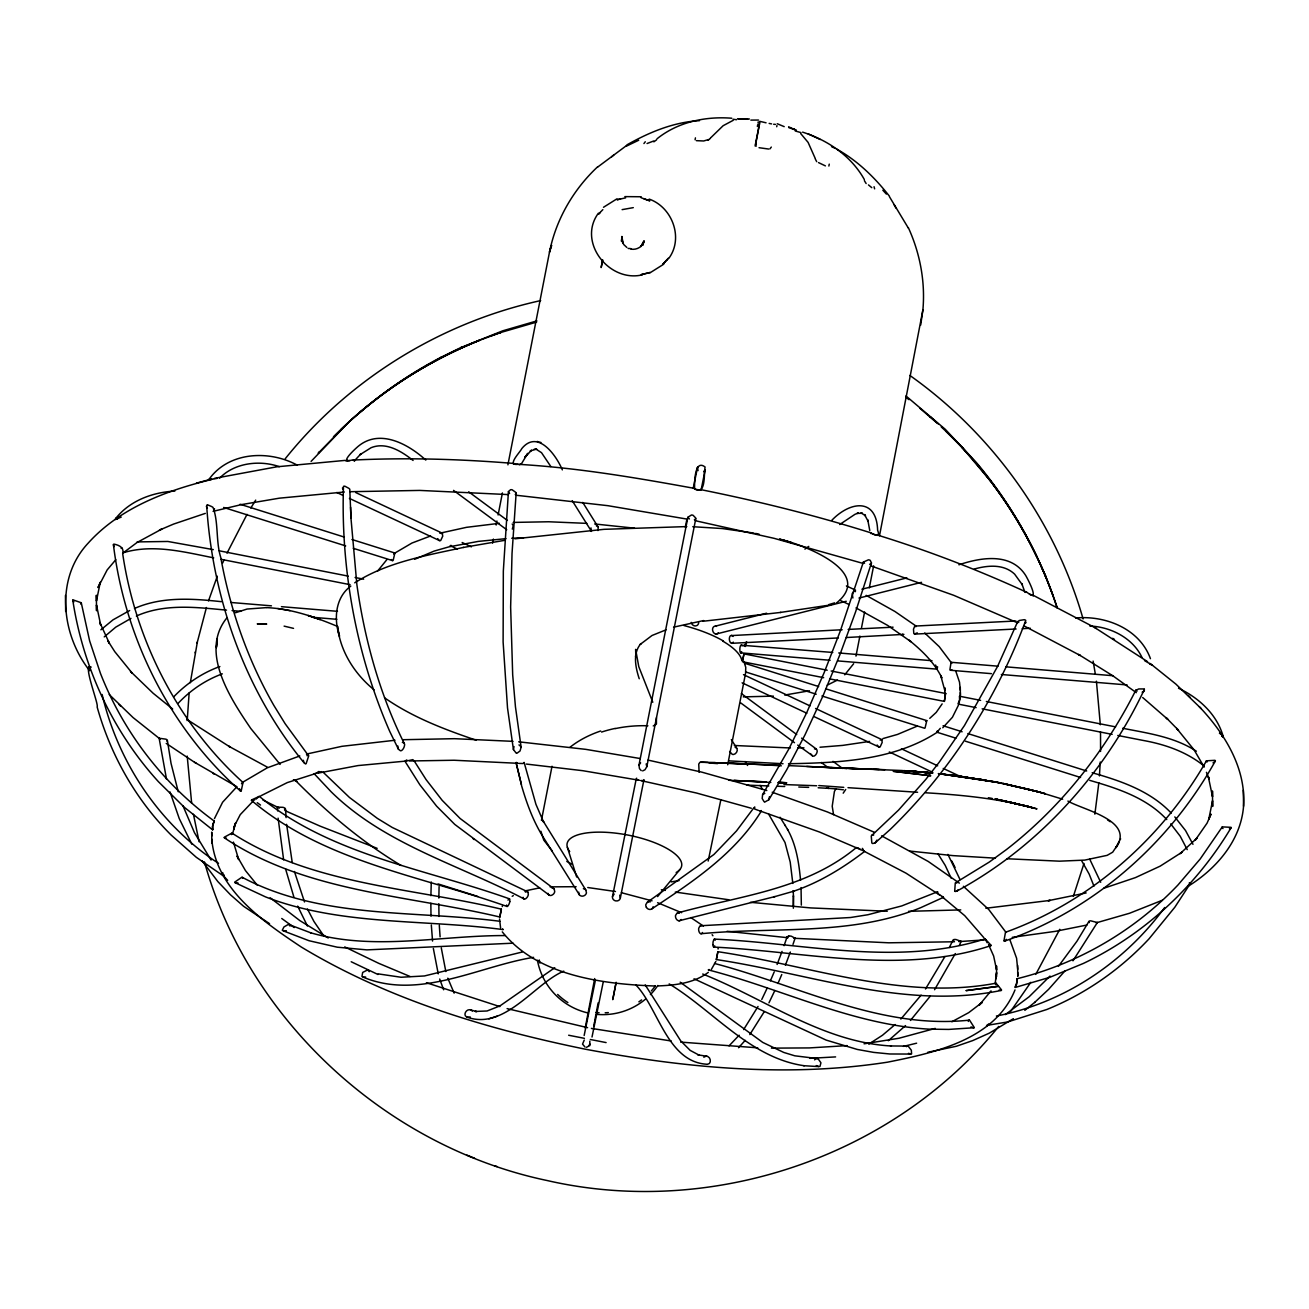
<?xml version="1.0" encoding="UTF-8"?>
<svg xmlns="http://www.w3.org/2000/svg" width="1309" height="1309" viewBox="0 0 1309 1309"><rect width="100%" height="100%" fill="white"/><g stroke="black" fill="none" stroke-linecap="round" stroke-linejoin="round"><path stroke-width="1.5" d="M801.043 887.567L801.337 905.108M793.418 905.861L793.434 895.798L793.336 908.233M400.505 750.826L398.427 749.239L389.755 731.453C356.244 654.975 340.7 569.071 343.482 486.375A2.896 1.849 30.6 0 1 344.905 486.228L348.75 488.273A5.138 1.309 31.4 0 1 349.781 489.206L350.943 518.02L350.599 507.238M499.531 918.983L500.594 928.016M937.408 891.904L938.389 894.014L942.856 896.878M955.865 738.178L937.031 732.255L937.26 730.978M1100.574 751.448L1100.525 731.895M224.232 875.083L223.921 876.294L196.35 857.33L171.086 834.995C135.727 799.75 110.545 754.917 97.128 706.925C99.124 704.651 81.763 661.847 91.205 667.132M1072.987 960.806L1097.367 922.518L1090.822 920.849A3.927 1.604 17.4 0 0 1088.957 921.323L1089.301 922.583M430.89 895.7L431.283 882.004M438.842 898.072L439.088 886.537M764.849 802.024L768.841 799.734L786.725 769.774L805.019 734.791L823.001 695.864L840.051 654.32L855.562 611.957L871.45 562.903L870.24 560.383A2.913 2.013 0.7 0 0 868.407 559.827L863.367 562.068L840.493 630.496L824.294 672.319L806.868 712.309L788.869 748.944L762.607 794.596L762.182 798.539L764.178 801.812M845.712 789.474L843.192 793.189M516.139 493.149L512.032 553.429L510.641 607.016L512.686 674.871L515.451 706.844L521.129 747.161L520.049 750.973L516.957 753.248M879.501 535.741L922.894 309.938C925.398 281.86 920.08 253.39 908.397 227.782M187.203 720.604L189.15 692.903M280.142 764.407L250.755 728.458C230.94 699.251 199.344 652.193 226.67 618.143M1100.247 762.002L1099.429 775.91M240.938 791.111L240.447 791.012C169.646 728.131 124.928 638.268 113.408 544.626A2.88 1.26 38.6 0 1 113.981 544.119C118.612 545.051 124.568 547.309 122.686 553.707C135.547 640.576 177.697 723.386 243.016 782.487L241.216 790.914M214.316 821.365L214.267 821.087C163.249 783.96 123.341 732.009 100.4 673.251L89.634 640.87L81.338 603.105A3.911 1.325 3.7 0 0 81.174 602.713L73.009 599.866A2.847 0.884 38.5 0 0 72.797 600.095A2.913 0.9 38.5 0 0 72.879 600.553L73.909 601.911M501.363 909.166L499.825 916.954L501.363 909.166C411.157 887.502 312.115 884.982 231.922 833.08L224.297 837.204M516.139 493.149A5.138 1.833 32.5 0 0 515.517 492.184L512.163 489.795A2.88 2.013 21.8 0 0 510.526 489.746L508.432 491.595L509.577 493.591M636.649 778.184L636.419 779.428L639.299 780.279M1001.45 990.373L1001.09 990.471C905.075 1010.106 810.255 973.651 716.334 959.562L717.888 951.708C809.698 965.289 902.146 1000.976 996.051 983.19L1001.549 989.882M508.432 491.595L503.327 571.1L503.114 641.934L507.516 707.94L513.423 749.55L516.253 753.199M1098.84 782.798L1094.864 814.182M216.574 646.564L217.31 638.645L216.443 647.595M920.685 325.09L922.894 309.938M754.753 806.933L754.524 808.962L758.467 810.435M305.39 763.867L303.917 762.623C244.783 690.383 212.418 597.82 206.658 505.29A2.896 1.604 36.6 0 1 207.411 504.947M117.417 519.198L115.454 518.822C129.444 500.758 152.564 492.2 174.866 491.088M646.417 907.399A4.009 3.534 52.9 0 0 651.571 909.035C692.576 881.922 735.053 853.877 761.314 811.105L761.265 810.549M509.774 901.623L509.806 899.316A4.009 1.227 -74.1 0 0 508.007 900.167M351.908 539.488L394.876 553.02L393.191 560.268A3.518 1.489 78.6 0 1 392.651 560.645L353.266 548.307M89.65 670.699C61.163 634.456 54.945 578.414 88.276 543.022C119.937 507.876 166.587 490.45 211.387 479.569M995.724 979.067L996.558 972.571L995.135 983.861M1199.289 706.68C1224.57 733.335 1246.233 768.105 1243.55 806.262C1240.834 840.673 1216.29 868.914 1187.901 886.406M513.668 463.435C459.803 459.017 405.561 457.446 351.548 460.146C339.456 463.91 352.988 450.934 356.572 447.76C378.252 427.618 407.688 443.538 425.801 460.081M190.312 682.709L197.364 641.999L206.429 607.507M694.621 488.911C694.441 484.297 694.212 458.461 705.076 467.002C703.686 474.365 706.222 497.044 693.639 488.241C635.601 477.638 576.925 467.689 518.053 464.302C506.174 465.988 520.197 452.21 521.767 448.627C537.803 428.828 556.423 455.712 562.346 469.882M872.628 843.569L875.148 842.881L889.94 829.71C950.056 771.705 997.016 698.041 1025.749 620.384A2.913 1.849 -7.7 0 0 1024.211 619.697L1019.106 620.515L1018.206 622.233M277.672 810.942L277.475 807.146L282.924 807.326A3.927 1.702 6.4 0 1 285.166 808.357L284.56 809.813M827.206 670.224L743.97 653.878L742.612 660.407M642.654 770.903L645.026 769.725L646.826 766.681L695.75 518.822A5.138 2.323 31.7 0 0 695.635 517.906L693.099 515.304A2.913 2.111 11 0 0 691.381 515.026L687.88 517.284L638.972 765.143L639.479 768.628L641.23 770.625M1189.325 882.79L1190.454 883.297L1174.795 907.284L1149.089 938.766C1120.553 969.314 1085.586 993.809 1046.807 1009.501L1007.603 1021.969L986.528 1025.422M742.628 660.75L743.97 653.878M397.838 746.015L398.427 749.239M758.026 123.079L758.238 121.835M776.728 126.76L776.941 125.517M826.257 688.959L926.788 720.621L925.103 727.869A3.485 1.473 77 0 1 924.563 728.246L821.937 695.979M759.564 123.684L755.62 144.53M695.095 139.768L695.439 137.854M757.371 126.531L757.731 124.65M585.205 1028.023L594.679 978.559M593.762 1025.847L594.466 1022.133M594.81 1020.349L595.824 1014.999M596.168 1013.215L598.148 1002.858M937.571 666.756L937.179 669.161L838.087 660.93M492.609 543.088L493.395 539.079M496.144 525.04L496.929 521.015M498.107 514.993L502.411 492.937M507.908 464.842L549.485 252.179C555.981 219.487 573.407 189.461 597.689 166.75M541.435 820.399L552.022 766.272M745.426 646.482L746.605 641.655L744.216 646.368M720.866 799.652L708.169 861.06M727.689 764.783L745.59 673.153L745.754 667.345L743.872 661.438M855.971 656.12L859.898 636.059M861.469 628.042L864.594 611.99M869.307 587.905L873.627 565.848M755.097 146.003L759.825 121.95M612.743 999.651L616.146 982.29L612.874 999.012M602.647 260.033L601.158 267.576L602.631 260.082M828.875 166.047L829.251 164.132M636.239 778.855L612.497 896.469A4.009 3.763 8.2 0 0 613.152 899.283A4.009 3.714 11.5 0 0 615.688 900.887L617.21 900.919A4.009 3.763 17.5 0 0 620.351 898.007L643.963 779.624M232.495 834.062L235.522 823.083L233.771 829.415M621.3 241.036L622.086 237.109L622.773 243.016L621.873 236.454L621.955 240.627L623.706 244.505L626.88 247.483M642.948 245.29L643.75 241.363L640.903 246.583L644.208 240.84C642.866 246.697 636.747 250.166 630.987 249.135M685.278 527.265L686.718 520.197M693.214 488.273L697.452 467.689L698.073 470.618M595.366 980.441L584.158 1035.501M700.2 490.024L701.149 489.795L705.207 469.62M603.236 981.979L592.012 1037.039M197.135 643.079L197.364 641.999M195.106 652.864L195.336 651.784M876.899 840.116L875.148 842.881M876.719 534.825C928.097 550.647 978.494 570.069 1027.352 592.584C1040.36 603.253 1028.187 579.642 1025.585 575.306C1010.843 552.267 980.801 557.454 958.892 564.801M959.301 702.328L959.562 699.382M998.014 666.183L951.07 662.289L949.909 669.619A3.551 1.473 -56.5 0 0 950.579 670.273L991.437 673.66M959.448 945.114L961.133 941.367L956.077 939.551A3.927 1.702 15.7 0 0 953.59 939.666L953.59 941.236M697.664 467.002L697.353 468.082M1083.983 863.449L1073.347 896.42M1221.968 736.443L1223.162 736.411C1216.994 714.37 1198.766 697.713 1178.509 688.239M955.308 891.544L957.141 890.938C1039.084 846.481 1105.107 772.85 1144.459 689.221M717.888 951.708L716.334 959.562M1116.053 847.545L1119.31 841.36L1116.053 847.545C1135.116 820.448 1083.083 810.009 1067.899 801.075M1120.324 839.593L1120.586 838.709M644.044 780.54L640.739 780.557M968.284 1021.462L968.676 1020.513A3.943 1.604 82.6 0 1 969.544 1020.136L974.289 1027.549M590.997 527.903L591.079 530.734M208.491 600.913L217.31 576.189M788.705 936.066L787.102 936.851L784.075 945.687M792.992 944.411L795.07 938.226L791.52 936.295A3.927 1.784 13.6 0 0 788.673 936.033M1206.309 761.069C1161.607 838.856 1090.201 901.721 1005.476 932.27L1003.97 940.762M1004.15 941.04L1004.641 941.122C1093.98 909.771 1169.526 843.421 1215.357 760.954A2.88 1.26 -16.5 0 0 1214.867 760.316L1206.342 760.824A3.927 1.194 18.2 0 0 1207.094 761.953M782.062 951.381L777.104 964.471M790.341 952.036L785.4 965.208M715.859 961.477L711.376 969.413M166.538 779.297L159.125 738.227L165.834 739.16A3.927 1.604 4.7 0 1 167.388 740.289L166.963 741.189M1017.797 621.366L997.474 666.608L964.438 725.562L939.158 762.296L925.872 779.33L898.547 810.091L871.254 835.944L871.843 843.111M750.842 120.101L758.533 120.052M784.206 126.646L777.235 123.717M638.972 765.143L640.608 762.82M940.304 728.311L937.031 732.255M612.497 896.469L614.166 894.063M502.231 906.597L502.656 905.566M234.72 882.119L241.92 877.21A3.96 1.587 -60.6 0 1 242.574 878.372M214.463 818.583L222.595 802.253L235.8 787.903M958.368 705.338L952.428 717.267L942.775 727.755M1015.015 989.899C994.807 1039.722 934.888 1052.747 887.535 1062.172C787.167 1077.749 684.574 1067.882 585.336 1049.196C486.604 1028.989 388.053 999.421 301.283 947.029C262.814 921.421 216.034 889.384 211.78 839.167M777.939 983.484L781.768 974.534M770.412 980.768L774.224 971.883M514.028 746.572L513.423 749.55M233.984 826.715L240.251 814.64L253.357 800.846M222.645 563.034L224.084 559.761M597.918 530.57L598.278 527.249L582.734 502.411M509.446 898.841C425.049 868.718 330.522 855.055 259.313 796.347L251.721 799.881M214.071 822.068L212.336 826.634L212.713 829.873M1144.066 688.943L1138.715 688.943L1135.983 690.301A3.927 1.064 17.1 0 0 1137.03 691.152M853.664 663.712L844.73 674.806M980.605 700.364L959.53 696.224L959.481 698.564M1015.13 986.986L1017.126 981.93L1016.913 978.756L1016.586 984.581L1015.162 987.477L1049.769 977.332L1083.427 963.408C1144.753 934.201 1196.328 885.98 1231.065 827.763M226.981 553.2L247.025 514.372M1059.783 929.292L1035.746 974.42M761.773 999.454L767.336 987.771M774.83 990.553L768.956 1002.858M512.31 529.098L513.243 525.645L512.195 523.993M949.369 947.471L952.952 940.157M955.308 953.574L934.577 989.735M768.841 799.734L769.397 796.739M831.804 520.311C850.032 501.282 876.588 497.436 877.619 530.243C880.892 537.704 874.248 535.086 871.074 532.894C815.392 515.386 758.647 501.282 701.428 489.762L701.149 489.795M1116.904 845.892L1112.683 852.192L1107.152 855.35L1084.752 860.111L1059.456 861.175L1006.719 858.737M521.358 463.926L527.822 453.307L524.68 457.545L531.585 450.198L530.21 450.951L536.674 449.134L534.268 449.167M1136.016 689.81C1104.943 751.448 1061.206 807.08 1006.539 849.492L989.342 862.026L955.275 882.921L954.703 891.184M705.109 469.915L703.637 471.715M945.163 695.75L944.362 701.395L945.556 693.852M231.448 834.602L231.922 833.08M758.026 1006.457L743.643 1029.578M764.227 1011.726L749.812 1034.585M944.885 956.634L925.496 988.999M843.356 789.802L835.878 788.885L834.406 791.487L832.213 806.262L833.571 814.656M598.36 213.236C577.089 242.116 609.225 282.908 642.441 274.825M668.932 258.2C683.74 237.96 672.27 207.215 649.182 199.099M1088.793 921.601L1076.963 941.22L1058.441 966.32M1006.425 939.355L1004.641 941.122M250.821 508.023L255.697 500.12M516.27 762.427L518.233 763.327M377.45 571.248L386.875 559.63M516.221 493.886L515.239 494.475M942.153 703.882L936.23 712.391L929.766 718.33M1026.06 622.299L1025.765 622.789A5.138 3.093 23.7 0 1 1024.865 623.477M991.028 990.864L979.345 1005.017L982.159 1002.416L968.709 1012.642L951.856 1021.756M1030.821 982.306L1010.483 1011.579M217.147 478.374L208.638 479.879C228.208 451.589 269.065 449.723 297.323 465.186M1222.082 827.173L1200.173 859.015L1178.018 884.933C1134.641 930.666 1078.125 963.686 1016.913 978.756M695.75 518.822L694.359 519.771M712.93 944.656A4.009 1.113 -86.7 0 0 713.83 947.094C805.428 951.414 900.968 975.467 990.929 945.622L991.028 945.343M958.204 889.711L957.141 890.938M754.033 807.538L736.476 830.97L713.863 854.532L647.431 902.179L645.844 904.47A4.009 3.6 52.2 0 0 646.433 907.399M958.842 703.44C956.372 704.913 962.23 697.893 959.53 696.224M643.93 143.548L645.272 141.748M590.064 1044.173L588.919 1045.433M930.224 996.198L910.426 1020.464M921.111 995.151L900.854 1019.073M769.954 148.882L771.312 147.083M277.475 807.146L279.406 808.078M1164.699 907.497C1124.398 962.573 1063.726 1003.152 996.411 1016.013M1064.806 971.082L1048.574 989.375L1034.585 1002.498M354.183 461.063L360.957 453.798L359.926 454.714L371.069 447.727C385.075 441.984 399.818 449.887 413.071 460.457M657.593 896.583L679.976 869.438M988.606 1023.949L986.871 1025.88M285.198 458.788C349.061 379.005 440.904 322.472 540.666 300.595M998.685 1026.469C892.803 1157.369 710.82 1218.074 547.178 1180.538C386.384 1146.831 248.726 1020.545 204.433 861.895M413.022 759.613L406.674 761.004M745.23 1040.344L738.538 1047.756M739.143 1035.223L729.048 1045.858M710.492 138.001L723.157 125.697L733.204 120.33M319.412 451.801L318.234 453.159L350.223 420.647L311.084 461.39M917.265 632.836L914.566 633.981A3.518 2.274 -58.3 0 1 913.797 633.425L913.486 629.187L914.762 626.078L1015.899 620.99M814.574 1059.848L816.227 1058.637A3.943 3.289 87 0 1 818.092 1058.752M1144.426 690.808L1143.461 691.692A5.138 3.272 16.5 0 1 1142.152 692.183M1049.998 976.072L1029.185 996.722L1005.263 1014.622M1215.259 761.331L1213.034 762.869M602.844 209.636L598.655 214.005L600.242 212.516M241.478 783.731L243.016 782.487M584.239 1040.082L582.538 1044.107L585.008 1047.02M115.814 559.696L107.174 569.906L98.011 587.545L100.269 582.243L96.457 600.995L96.359 595.219L96.555 610.747L96.473 604.987L100.728 625.162L99.795 622.462L109.416 643.373L107.96 641.001L114.783 651.669L132.307 673.284L130.475 671.402L153.153 693.263L172.69 709.036M345.789 460.588L347.769 460.441M178.368 703.08C190.541 690.17 205.644 679.944 222.334 673.857M104.229 636.894L115.765 627.142L130.965 618.404M762.607 794.596L764.816 793.369M173.737 696.83C186.565 683.429 202.404 672.826 219.879 666.526M333.484 436.731C365.047 405.037 401.274 378.023 440.937 357.308L442.082 356.735M905.55 1025.601L888.271 1040.737M100.875 629.809L113.016 619.844L129.656 610.534M341.06 429.467C381.083 390.916 428.763 360.466 480.387 339.964C435.619 357.766 393.845 383.062 357.39 414.577M895.127 1024.538L882.479 1035.255L868.767 1044.124M219.634 478.145C234.327 462.928 259.215 459.737 279.341 466.659M951.839 669.619L950.579 670.273M761.167 811.22L759.138 810.647M1190.339 883.428L1189.374 883.919M349.339 421.563C387.415 387.104 431.626 359.566 479.274 340.405M611.581 156.851L613.757 155.018M255.926 799.161L259.313 796.347M350.812 586.105C335.219 597.493 333.648 619.206 339.522 636.272L337.624 627.387C340.635 652.127 355.001 674.299 374.079 689.827M708.038 140.325L710.231 138.476M393.796 553.789L394.876 553.02M122.817 553.134L137.167 542.417L161.792 529.081L159.387 530.129L173.557 524.091L205.317 513.39M925.692 721.39L926.788 720.621M1024.832 1010.335L1034.944 1002.203M603.498 207.28L616.997 198.804M663.794 264.156L650.295 272.648M321.556 771.623L314.896 773.521M345.772 460.719L349.879 460.506M906.352 1046.66L906.777 1046.333A3.943 2.553 85.8 0 1 908.217 1046.169L911.326 1050.211L911.604 1053.925M703.817 1057.197L705.862 1056.248A3.943 3.78 84 0 1 707.973 1056.641C711 1058.016 711.458 1063.955 707.514 1064.299M597.657 167.077L626.995 145.217M653.846 141.847L656.594 139.818M987.199 942.807L985.137 938.929L990.848 945.065M856.43 847.496C805.575 889.809 740.419 895.651 677.555 912.946M115.372 519.542L121.23 517.071M657.003 138.819C677.833 121.999 705.518 116.125 731.78 118.235M804.904 549.125L808.766 546.393M839.658 524.533L854.99 514.306L858.409 512.981L857.002 513.423L862.369 513.275L861.044 512.85L865.511 515.779L864.513 514.552L868.162 521.375L867.769 519.886L869.781 530.57M554.754 967.744L499.973 1005.885L487.063 1010.99L475.249 1011.448L476.672 1011.595L470.52 1009.877M563.77 971.131C534.334 983.566 504.603 1030.723 466.92 1017.093M393.714 553.74L411.959 543.039L430.612 535.97M242.345 782.455L267.298 767.81L299.794 755.964M937.997 731.747C894.325 760.578 839.265 762.803 788.525 763.736M832.769 652.455L740.894 645.173A4.009 1.325 -86.3 0 0 739.847 648.806L739.88 650.393A4.009 1.08 -87.9 0 0 740.779 652.847L741.221 652.553M701.182 925.807A4.009 2.242 88.3 0 0 699.906 926.019L698.744 928.196A4.009 2.258 86.2 0 0 698.908 931.239A4.009 2.16 85 0 0 700.986 933.726C774.077 926.657 851.341 936.131 920.931 907.579L943.478 897.319M1013.395 1018.68L989.277 1033.161L972.718 1040.59L956.323 1046.267L927.803 1052.272M316.843 772.801L318.905 771.443M708.333 972.325C693.999 983.206 675.362 985.252 657.936 985.922M406.804 759.924L404.972 761.167L358.061 765.569L318.447 773.046M354.723 582.832C387.3 562.036 426.341 555.523 463.517 547.407M306.093 763.769L308.695 755.915L285.117 723.681L273.957 705.584C247.646 659.851 230.106 609.339 220.763 557.454C215.723 541.779 218.685 522.144 213.007 507.401A5.138 0.818 28.6 0 0 211.616 506.534L207.918 504.963M401.405 750.695C403.467 749.337 404.546 746.735 404.645 744.297C379.692 694.294 364.655 639.774 356.866 584.55L350.943 517.922M512.179 896.305L513.308 895.634M795.07 938.226L793.745 938.193M260.769 795.839L287.276 782.602L315.649 773.554M837.449 680.075L827.239 685.147M209.047 479.241L211.747 479.094M836.615 602.893C874.592 572 804.822 545.411 781.882 539.717M627.24 144.694C649.362 132.209 673.857 122.048 699.497 120.673M1229.38 828.875L1230.869 828.008A2.913 0.9 -15.7 0 0 1231.131 827.632A2.913 0.9 -16.7 0 0 1231.016 827.321L1222.41 826.895A3.927 1.325 17.5 0 0 1222.033 827.288A3.911 1.342 18.5 0 0 1222.23 827.893L1222.999 828.581M846.301 637.532L903.897 634.374M819.941 1066.524L820.939 1062.793L818.092 1058.752M626.046 146.313L638.71 140.243M414.658 559.287L434.195 551.073L448.872 546.884L478.292 541.402L505.961 538.654M917.053 726.2L897.532 734.414L882.855 738.603M254.633 799.995L251.393 800.159M460.85 347.556L502.771 330.801L536.919 320.885M653.731 140.979L647.055 143.532M440.937 357.308L461.946 347.032M80.52 603.907L80.945 603.711A3.911 1.342 4.6 0 0 81.338 603.236M996.051 983.19L995.904 984.761M235.358 612.776L247.074 609.045L266.234 607.638M880.188 740.174L880.761 739.912A3.387 0.965 -34.3 0 1 881.693 739.7M871.974 835.06L872.956 834.815M513.357 463.91L518.053 464.302M1097.367 922.518L1096.206 922.845L1129.52 913.273L1162.31 900.265M937.604 891.74L901.705 905.943L867.883 914.746L850.572 917.511L700.79 925.741M136.365 616.048C164.77 603.318 196.579 607.311 226.522 610.141M134.451 608.489C161.841 596.38 192.423 598.557 221.401 601.682M314.144 773.684L331.079 791.716C384.47 844.387 459.361 864.824 524.124 898.972M792.992 891.429C819.058 882.659 842.783 868.145 864.529 851.488L906.073 873.201L939.747 895.094M708.496 139.556L703.686 140.979L696.372 140.668M214.267 821.087L212.892 823.901L212.811 829.382M481.156 339.702L501.085 332.339L490.711 336.02M935.248 1028.416L898.923 1038.266L864.071 1043.813M666.052 629.825L652.029 635.487L640.281 644.355L640.952 643.586C632.722 652.88 635.241 666.69 639.234 678.749M842.162 629.744L730.635 635.618A4.009 2.356 85.7 0 0 729.342 639.234L729.604 640.837A4.009 2.127 84.1 0 0 731.715 643.308L732.565 643.014A4.009 2.111 88.4 0 0 733.253 642.13M700.986 933.726L701.837 933.432A4.009 2.094 88.1 0 0 702.508 932.499M488.879 1018.844L497.076 1016.177M499.956 332.731L536.592 322.096M1103.683 888.304L1135.443 877.603L1160.134 866.165L1182.305 852.012L1180.08 853.664L1197.13 838.005L1195.248 840.149L1207.078 823.132L1210.989 814.149L1208.731 819.467L1212.543 800.715L1212.641 806.475L1212.445 790.963L1212.527 796.706L1208.272 776.548L1209.205 779.231L1206.44 772.326M834.7 602.844L828.761 604.611M766.567 613.217L714.076 626.471A4.009 3.142 73.6 0 0 712.587 630.136L713.045 631.691A4.009 2.962 72.5 0 0 716.154 634.031L717.316 633.703A4.009 2.978 77.8 0 0 718.216 632.771M679.338 913.126L678.733 912.913A4.009 3.076 77.2 0 0 676.982 913.191L675.559 915.4A4.009 3.076 74.5 0 0 675.984 918.411A4.009 2.994 73.4 0 0 679.06 920.767L775.043 896.55M122.981 552.823C152.875 543.693 184.111 551.989 213.711 557.863M773.864 896.894L794.17 891.085M673.546 627.175L703.669 620.548M196.415 483.152L208.851 479.781M213.089 511.344L241.363 504.619L279.357 498.173L344.316 492.02M439.808 533.221L466.511 527.331L499.367 523.305M306.453 754.082L341.96 746.31L394.974 740.256M694.981 489.157L699.808 490.106M985.137 938.929C897.041 966.827 803.955 943.053 714.469 939.126M708.251 969.887C781.849 988.77 852.306 1024.8 929.145 1029.152L948.747 1029.414L974.011 1027.745M861.911 589.214L906.892 577.891M716.154 634.031L846.252 601.273M858.982 598.066L921.552 582.325M522.242 952.019L424.443 975.958L401.045 977.25L378.17 973.88M533.597 957.354C478.587 966.189 418.864 1000.78 362.708 976.972L365.686 977.054M974.207 569.055C989.604 564.752 1004.396 564.506 1014.622 574.127L1022.394 584.845L1021.789 583.618L1024.947 592.322L1026.632 592.257M524.713 890.971L539.635 887.878M903.488 1046.382L916.627 1043.191M715.27 762.509L699.939 762.28L698.744 764.08L699.104 772.277M625.653 197.855L617.079 199.737L620.515 198.984M115.863 518.217L117.188 518.249M809.453 690.776L784.713 695.063M214.447 478.374L276.821 466.806L345.101 460.392M1086.175 892.934L1048.1 900.723L1050.227 900.396L985.857 908.25M1086.895 925.038L1055.316 931.354L1012.266 937.326M830.773 604.905L780.262 612.465M470.209 1016.929L467.264 1017.191M463.124 547.489L504.947 540.29M286.344 930.748L282.891 930.699L309.006 940.713L337.264 947.192L366.896 949.876L513.03 943.184M869.601 741.418L842.701 745.394L819.99 747.226M622.119 209.636L633.294 207.64M869.618 564.31L871.041 563.737A5.138 2.765 28.6 0 0 871.45 562.903M679.06 880.613L671.141 881.89M405.806 761.053L404.956 761.216L419.829 784.745L436.584 806.131L454.763 824.408L549.453 895.291M702.982 621.268L780.917 612.399M872.858 533.99L877.341 535.414M514.879 538.817L604.022 529.327L686.8 526.578M738.44 118.955L749.386 118.972M958.728 941.58L961.15 941.433M653.256 725.939L656.431 724.139L656.431 717.741M238.025 882.986L234.9 882.561M137.183 541.91L167.847 541.468L213.285 549.633M960.675 941.482L985.497 939.829M768.694 149.046L759.024 147.704M847.185 1045.613L809.338 1047.92L771.443 1048.133M624.851 196.612L641.246 196.759M586.448 1047.298L589.835 1045.547L589.803 1041.179M773.39 696.126L743.299 696.879M969.216 1020.136C880.433 1029.774 797.901 985.268 714.534 963.473M809.878 1058.326L835.6 1056.903M550.107 886.864L576.14 886.7M1029.578 594.024L1033.292 595.759M848.15 629.433L893.082 627.175M731.715 643.308L838.398 637.941M915.073 634.08L1016.095 628.991M1022.214 628.68L1030.379 628.271M505.061 935.575C440.446 935.362 373.818 951.234 310.397 932.712L311.247 933.006L288.814 924.514M350.223 491.709L419.764 490.417L507.941 494.573M513.193 522.422L548.684 521.767L586.841 523.371M511.737 538.261L523.649 537.737M403.057 739.716L454.403 738.685L513.03 741.352M960.773 909.902L908.577 911.326M226.441 838.153L224.199 837.695M954.474 941.76L888.844 942.807L794.71 938.308M409.668 760.971L454.125 760.251L517.284 763.278M1075.589 617.995C1105.532 615.214 1139.583 628.729 1150.447 658.672M973.814 1027.794L970.934 1026.943M797.852 747.946L803.971 747.815M775.517 124.42L773.652 124.257M655.236 986.021C602.402 984.106 537.361 975.778 502.28 931.861M790.407 747.979L734.316 745.492M907.726 1046.087L890.48 1045.956L891.413 1046.006C822.625 1042.259 764.783 998.587 702.704 974.027M990.929 945.622L988.557 944.591M783.027 763.72L729.162 760.889M887.257 911.244L810.713 907.922L750.482 902.31M692.788 526.709L722.257 528.541L753.919 533.09M1149.809 663.368L1152.378 665.267L1144.491 660.57M747.652 119.266L737.474 118.808M780.311 765.258L713.912 762.771L753.869 764.243L724.711 762.869M879.157 769.496L873.479 769.299M783.944 784.549L816.652 785.76M845.483 768.268L901.492 770.494L930.846 772.932M747.063 785.122L768.776 785.94M777.366 786.251L784.729 786.513M798.768 787.02L808.651 787.38M836.795 767.876L884.802 769.708M870.616 769.201L830.888 767.598M778.659 782.438L786.447 782.749L778.479 782.422M864.856 769.021L788.427 765.618M734.365 780.524L764.521 781.817M778.315 782.422L786.693 782.782M728.933 780.279L770.821 782.438M733.907 780.491L766.256 781.898M757.764 1047.822L680.68 1042.111M818.158 787.773L828.973 788.362L826.404 788.198M812.758 766.73L847.07 768.448L806.688 766.452M995.429 858.164L952.919 855.611L909.804 851.079M700.839 762.051L708.054 762.476M751.824 764.063L781.326 765.83M669.177 983.91C713.421 1010.679 750.253 1058.065 804.25 1065.739M803.644 1065.706L819.058 1066.622L816.276 1065.575M353.266 459.983L354.788 460.686M777.988 782.864L781.588 783.077M552.071 888.107L552.725 888.156A4.009 3.093 -55.6 0 1 554.231 889.089L554.721 891.658A4.009 3.125 -51.9 0 1 553.216 894.309L551.907 895.176A4.009 2.994 -51 0 1 548.487 894.538A4.009 2.994 -54.1 0 1 547.996 893.343M917.593 792.272L848.003 787.674M925.578 792.779C963.064 795.005 1000.714 798.752 1036.99 808.88L1002.923 800.633M817.16 1058.539L794.792 1055.807L783.747 1052.436L762.738 1042.406L680.173 982.175M266.66 607.638C291.465 608.669 315.24 617.095 337.935 626.602M818.796 785.564L843.765 787.363M828.646 788.345L835.878 788.885M1089.857 626.029C1111.325 626.847 1133.119 638.579 1141.906 657.347M515.648 495.195L607.883 505.683L687.438 519.166M594.679 523.96L634.603 528.198M932.532 772.997L904.257 770.657L932.106 772.981L912.52 771.279M518.691 741.81L585.794 749.353L640.265 758.549M230.989 602.484L271.438 605.838M281.435 606.672L337.477 611.319M838.725 652.962L932.008 660.701M1005.934 666.837L1113.026 675.722M232.086 610.599L240.774 611.319M312.818 617.308L336.838 619.304M740.779 652.864L830.135 660.276M1001.336 674.495L1127.098 684.934M499.923 921.291C414.102 910.131 321.212 919.311 242.214 877.308M932.008 772.948L909.771 771.05L932.761 773.03M939.584 773.684L1000.387 782.88L1039.182 792.01L1062.663 799.21M787.658 937.702L727.1 931.288M932.221 773.063L915.286 771.508M938.308 773.619L983.419 779.902L980.605 779.493M938.635 773.652L994.709 781.784L1039.182 792.01L1003.234 783.486L1027.418 789.065L1021.576 787.74M1219.415 733.187L1223.015 735.707M526.333 764.063L582.832 770.706L638.579 780.164M881.726 739.667L882.201 742.367L880.172 746.866A3.485 2.274 79 0 1 879.239 747.112L814.231 716.694M940.86 773.75L983.419 779.902M349.421 498.418L439.775 540.715A3.518 2.291 80.6 0 0 440.724 540.47L442.737 536.134L442.246 533.287A3.485 1.047 -35.7 0 0 441.264 533.565M587.774 887.518L615.459 891.511M736.525 119.724L733.122 119.266M520.638 463.942L519.755 464.679A3.747 1.145 10.1 0 1 519.051 464.662M519.297 763.409L523.142 763.507L524.107 762.378L535.937 804.331L543.726 822.33L543.12 820.988L585.827 890.087L586.448 892.803A4.009 3.616 -28.7 0 1 584.812 895.307A4.009 3.551 -29.8 0 1 579.396 894.849L544.986 839.953C534.105 823.459 527.134 804.839 521.653 785.94L521.457 785.302M671.255 1040.999L591.39 1028.399M728.851 899.774L675.28 892.067M706.811 1064.233C667.246 1061.959 658.182 1007.783 635.83 984.941M986.233 780.328L949.189 774.699L997.54 782.324M706.942 1056.281L697.91 1054.841L699.284 1055.25L690.187 1050.391L680.778 1040.966L645.206 984.892M1000.387 782.88L960.348 776.286L963.146 776.761M661.356 889.744L665.332 890.415M277.835 608.521L290.058 610.632M1001.09 990.471L999.192 989.948M535.97 449.134L541.517 452.669L550.827 466.528M988.36 797.721L992.304 798.474M995.069 799.03L1028.498 806.622L996.231 799.226M995.38 799.095L998.996 799.799M769.152 123.422L771.574 123.897M766.06 122.801L759.825 121.344M219.208 550.794L348.227 576.124M355.083 577.482L363.657 579.167M831.166 671.01L946.047 693.574M986.364 701.493L1115.579 726.871M1122.68 728.262C1147.878 733.253 1174.369 736.836 1196.361 751.219M221.237 559.352L350.108 584.665M742.432 661.732L823.672 677.686M829.628 678.864L944.362 701.395M958.139 704.095L976.138 707.645M982.143 708.823L1112.175 734.365M1117.771 735.462L1142.986 740.403C1164.994 744.33 1186.788 751.841 1204.28 766.19M499.825 917.02C407.459 895.061 305.946 892.296 224.493 837.924M568.646 1035.239L584.419 1038.332M590.343 1039.493L606.116 1042.586M695.374 520.72L774.077 538.326L863.318 563.492M755.62 533.434L759.056 534.137M995.265 799.046L1016.897 803.742M648.02 760.087L701.902 772.163L766.812 790.538M641.459 780.72L696.552 793.041L751.317 808.258M587.594 1027.663L507.107 1008.617M1002.596 800.552L1031.279 807.342L1019.678 804.413M621.399 892.705L652.046 900.837M1001.778 800.388L1034.077 808.095L1022.46 805.084M800.977 132.602L795.25 130.982M715.27 626.127L716.448 626.389M797.737 745.083L812.971 756.095A3.485 2.896 77.7 0 0 814.198 756.029C816.456 755.113 818.894 750.024 815.72 748.83A3.387 1.554 -22.6 0 0 814.443 748.944M1031.508 594.761L1033.325 595.644M284.102 626.127L293.527 628.369M1010.777 802.319L1013.542 802.99M802.613 132.144C827.779 140.178 851.325 156.049 864.349 179.562M477.687 896.436L438.057 883.919M499.793 1006.588L426.407 982.732M870.583 532.681L871.09 533.696M539.586 442.131L540.961 442.507M537.115 441.444L538.49 441.82M914.762 626.078L915.073 626.177A3.452 1.031 58.1 0 1 915.858 626.733M903.374 634.669L903.03 634.57A3.485 1.08 59 0 1 902.49 634.211M240.12 504.26L344.332 537.099M744.657 663.238L818.665 686.554M943.085 725.759L962.115 731.764M967.858 733.564L1086.666 771.001M1092.164 772.735C1120.717 780.868 1150.316 790.881 1171.228 813.102M223.626 507.45L345.691 545.918M746.015 672.073L816.227 694.195M965.42 741.189L1080.563 777.481M1089.726 780.36C1117.461 788.378 1146.52 797.721 1166.761 819.549M507.025 906.466C420.533 875.868 323.634 861.567 251.426 800.355M870.681 565.815L953.721 595.3L1017.404 622.757M772.212 792.256L827.37 811.94L874.379 832.295M760.022 810.958L819.467 832.017L863.024 850.637M476.329 740.256C444.406 729.44 412.368 717.25 384.568 697.812M596.299 525.727L597.951 526.693M788.623 126.826L796.33 130.327M643.995 198.837L649.82 200.85L641.066 197.724M494.818 1165.763L497.044 1166.564M788.64 127.529L794.121 129.493M377.156 848.33L320.001 826.094L285.215 810.746M657.593 902.703L681.58 912.684M825.39 165.883L818.501 162.594M731.535 635.307L733.056 636.452M1149.94 663.925L1152.378 665.267M908.479 1053.336L910.851 1054.056L889.842 1053.99L873.659 1052.387L857.28 1049.442L826.175 1040.099L694.015 978.788M466.904 1155.127L474.66 1158.269M410.012 976.465L378.759 963.342L344.725 946.914M943.527 897.794L942.104 896.616M689.401 518.953L687.88 517.284M846.399 585.925L855.595 590.163M840.116 600.373L849.116 604.529M293.396 779.771L296.996 781.44M820.219 139.49L808.128 133.829M235.064 882.675L265.514 896.894C341.142 926.003 424.198 919.114 503.229 929.603A4.009 1.178 -83.7 0 1 502.672 928.932M355.786 492.577L442.573 533.319M462.159 542.515L471.387 546.851M743.479 674.642L810.026 705.895M815.572 708.496L882.053 739.716M901.394 748.797L937.686 765.83M943.216 768.432L961.657 777.088M336.789 492.479L343.105 495.457M457.201 549.027L450.181 545.608A3.485 1.08 -36.6 0 0 451.098 545.378M742.121 682.84L806.819 713.225M889.302 751.955L932.63 772.294M527.331 891.642L392.258 827.468L377.336 818.37L349.454 797.459L323.078 772.179M351.205 961.755L377.957 974.485M831.51 146.608L834.815 148.195M262.814 799.93L277.901 807.375M466.593 1016.978C462.83 1014.966 466.2 1009.157 469.816 1009.73A3.943 3.763 -61.9 0 1 471.78 1010.564L472.304 1011.121M1033.963 595.693L1094.504 627.42L1147.568 661.667M1024.456 626.111L1080.301 655.498L1078.551 654.435L1112.83 675.788L1136.31 692.674M856.021 607.916L887.649 625.407L910.982 641.705L909.101 640.199C922.109 650.688 934.561 662.698 941.875 677.947L940.68 675.411L944.869 690.677L944.836 687.798L944.934 695.554M881.611 835.846L928.212 861.453L959.366 883.15M860.258 849.492L857.919 847.774M864.562 563.263L863.367 562.068M866.165 595.366L894.931 611.483L915.809 625.882M267.265 767.107L228.699 746.212L230.449 747.275L186.876 719.41M237.044 786.807L194.517 762.263L166.227 743.397M566.797 861.404L572.049 864.235M836.467 148.981C857.346 160.451 874.805 177.549 889.433 196.203M793.516 128.757L795.839 130.066M308.515 755.604L307.86 755.408A3.96 1.473 -41.9 0 0 306.895 755.669M328.215 937.98L299.826 920.587L270.178 897.778M722.748 641.132L723.075 641.312A78.802 26.54 11.8 0 1 741.892 660.62M863.809 851.03L864.529 851.488L863.956 850.605M269.556 923.663L243.572 906.27L230.482 894.783L217.883 881.628L202.061 860.782M1112.634 638.317L1114.483 639.43M194.517 762.263L196.366 763.392M1094.504 627.42L1096.271 628.484M212.729 773.226L214.496 774.29M401.061 865.462C361.988 841.998 326.89 812.349 294.967 779.951M690.841 917.576L703.408 926.068M218.521 863.302L214.12 860.455C157.62 821.774 117.712 760.938 102.135 694.49M160.271 739.11L159.125 738.227M1110.196 821.708L1107.561 819.892M909.902 375.47C992.729 434.179 1055.136 521.277 1083.099 618.961M741.418 644.879L742.121 645.991M281.746 918.493L294.198 927.541M871.778 187.662L868.472 184.913M937.179 669.161L935.608 665.054M257.251 802.679L260.507 805.068M468.687 491.808L507.401 520.442M741.385 693.59L796.723 734.529M801.583 738.129L816.211 748.944M832.982 761.347L842.571 768.448M453.536 490.384L506.714 529.736M740.829 702.982L794.498 742.678M821.25 762.476L827.632 767.189M729.62 751.481L732.238 754.311A3.485 3.305 67.4 0 0 733.629 754.442C736.591 754.066 738.98 749.108 735.723 747.455A3.42 1.98 -7.6 0 0 735.102 747.259M553.789 888.631L460.113 818.485L442.164 800.323L426.112 779.64L413.922 760.496M942.889 897.418L964.733 915.662L984.024 937.899M905.975 395.956L945.311 429.336L976.318 462.453C1012.332 505.143 1040.05 554.787 1057.197 607.932C1042.7 563.688 1021.069 521.767 993.106 484.51M905.795 397.265L909.019 399.67M878.732 746.981L877.128 745.001M439.251 540.601L437.697 538.621M212.598 829.824L184.373 807.342L158.438 781.702C112.656 731.469 83.04 667.312 72.797 600.242M159.943 738.931L133.06 717.561L109.252 694.555M1151.822 664.792L1175.94 684.149L1201.138 708.562M812.333 755.882L810.467 753.608M473.154 838.791L474.12 839.56M920.031 408.408L936.769 422.807M1142.692 697.517L1167.808 719.377L1166.024 717.545L1178.525 730.307L1176.693 728.426L1194.217 750.041L1204.149 767.107M924.727 633.016L939.175 646.597L951.823 663.368M963.375 886.291L988.753 909.51L1006.065 932.466M392.324 560.612L391.375 559.532M938.209 423.92L929.979 416.589L930.863 417.375M941.22 426.881C986.381 468.426 1021.969 520.115 1045.76 576.631L1041.489 567.042M954.163 439.251L946.276 431.479L962.606 448.022L991.028 481.679M89.307 667.835L88.537 666.854M552.283 851.03L543.759 840.083L540.912 831.248M223.921 876.294L227.668 880.352M1188.261 695.423L1190.045 697.255M118.955 704.455L120.739 706.287M800.715 133.583L808.095 142.386L815.294 158.585M404.334 743.201L402.976 742.465A3.96 2.225 -29.5 0 0 402.37 742.465M962.606 448.022L961.853 447.236L969.364 455.434M882.822 190.214L886.389 194.108M207.395 508.236L206.364 506.534M1174.795 816.914L1185.512 830.511L1192.99 844.338M257.448 885.375L245.454 870.583L237.044 856.053L238.663 859.538L233.427 842.063M1170.737 823.901L1180.227 836.238L1187.214 849.623M343.122 489.55L342.451 488.012M361.938 976.563L362.675 972.423L367.24 970.133A3.943 3.289 -64.6 0 1 368.827 971.114L369.203 971.703M976.661 463.844C1000.583 492.02 1020.644 523.371 1036.793 556.603M323.994 936.164L313.964 921.487L307.468 909.035M862.304 848.347L863.269 849.59M114.276 546.589L113.392 544.888M240.447 791.012L239.449 788.689M712.112 934.691L712.914 935.739M282.253 930.306L283.938 926.968L288.34 924.416A3.96 2.536 -63.8 0 1 289.845 925.578L290.042 926.15M211.093 860.046L194.501 832.753L182.949 805.755M938.046 853.91L945.213 865.38L951.201 878.224M1221.788 735.233L1222.966 737.098M731.355 739.585L736.754 748.208M745.083 761.494L747.586 765.487M760.071 785.384L762.558 789.376M780.033 817.241L785.4 825.832M572.229 500.676L591.504 531.421M768.612 814.051L785.007 842.489L790.211 862.091L792.829 883.428M1089.693 859.097L1100.705 882.282M864.365 180.626L866.133 183.538M1081.659 860.749L1089.153 874.085L1093.964 886.144M889.482 196.775L908.364 228.11M787.494 829.333C796.248 844.812 798.948 862.844 800.552 880.319M785.024 825.21L787.871 829.971M947.912 854.384L960.037 879.599M191.85 844.19L179.268 818.616L170.023 791.929M894.145 204.76L895.945 208.049M454.141 993.155L447.809 978.183M815.36 159.125L816.701 161.661M307.419 925.987L297.683 906.123M955.063 867.491L951.774 861.011M223.675 875.95L222.645 872.547M988.868 945.311L993.646 956.028L996.558 969.822L996.493 965.895L996.624 976.514M646.171 763.916L646.826 766.681M1009.959 939.96L1016.586 958.204L1017.698 969.314M852.895 598L852.192 593.55L854.155 591.161A3.485 1.669 46.4 0 1 855.497 591.619M303.917 762.623L303.361 760.284M619.713 895.16L620.351 898.007M521.129 747.161L519.542 745.181A3.96 2.765 -12.6 0 0 518.92 744.952M439.693 979.017L443.62 989.784M304.506 901.966L294.41 871.499M955.865 671.386L959.513 682.169L960.331 690.301M652.798 702.262L638.776 666.641L635.618 649.379M691.25 622.38L691.823 623.886A4.009 3.502 51 0 0 695.603 625.931L696.993 625.506A4.009 3.551 58.1 0 0 698.646 622.56M1045.335 575.518L1053.172 595.922M293.903 897.09L285.607 869.061M787.102 936.851L787.249 937.293A5.138 1.489 -9.9 0 0 787.969 937.653M567.386 847.332L576.68 877.03M528.051 892.263L528.296 894.701A4.009 2.307 -64 0 1 527.02 897.483L525.989 898.514A4.009 2.176 -62.7 0 1 523.436 898.383A4.009 2.143 -65.1 0 1 523.125 897.303M178.253 791.765L171.021 763.278L167.421 740.616M755.604 144.006L756.193 146.183M874.052 186.696L874.625 188.856M445.829 971.556L441.28 947.88M438.237 973.863L433.344 948.469M199.099 841.769L193.437 814.28M292.251 862.582L286.606 824.326M283.644 859.882L278.113 818.141M1093.113 661.078L1095.306 673.89M191.67 803.301L187.203 756.111M1096.418 681.204L1100.329 724.744M432.559 941.056L431.316 925.005M286.082 817.601L285.575 809.06M439.3 925.25L440.102 936.884M793.221 890.627L793.434 896.223M438.99 916.447L438.826 903.701M431.005 916.136L430.841 903.292M635.65 649.706L635.781 654.778M214.545 508.792L214.381 509.283A3.927 1.064 5 0 1 214.038 509.43M1243.55 806.262L1243.337 790.227M1017.715 972.407L1017.78 976.367L1017.633 965.388M960.331 692.559L960.381 695.439L960.282 687.421M211.763 836.075L211.714 832.115L211.845 843.094M65.45 595.448L65.663 611.483M718.085 947.88L718.085 949.009M628.156 248.481A11.045 10.374 11.5 0 1 630.922 248.694M683.903 625.522A78.818 27.08 11.1 0 1 723.452 641.034M741.663 651.686A4.009 1.064 -84.2 0 1 741.221 652.569M569.71 851.586A58.349 20.044 11.1 0 1 628.402 835.158A58.349 20.044 11.1 0 1 676.164 872.498M615.246 728.606A86.639 54.258 -0.7 0 1 647.873 725.775M601.6 732.058A91.434 57.383 -0.7 0 1 615.148 728.426M570.004 747.275A97.144 60.77 -0.8 0 1 600.684 730.995M708.922 763.016A98.322 3.043 1 0 1 717.577 763.622M579.396 894.849A4.009 3.551 -33.6 0 1 578.791 892.165M583.356 888.746A4.009 3.551 -33.6 0 1 585.827 890.038M528.034 892.28A4.009 2.258 -66.6 0 0 526.938 891.56L525.923 891.822A4.009 2.258 -66.6 0 0 525.433 892.133M509.79 901.606A4.009 1.309 -71.7 0 1 508.808 904.552A4.009 1.145 -71 0 1 506.714 905.992A4.009 1.096 -72.6 0 1 506.616 905.043M709.036 969.478A4.009 1.211 -73.9 0 1 708.758 969.74M715.172 940.238A4.009 1.194 -83.6 0 0 713.961 939.437L713.143 941.58A4.009 1.227 -86 0 0 712.98 944.607M714.714 945.818A4.009 1.031 -84.6 0 1 713.83 947.094M653.126 906.761A4.009 3.534 58.3 0 1 651.571 909.035M647.431 902.179A4.009 3.616 55.9 0 1 650.246 901.917M681.105 919.491A4.009 3.076 77.2 0 1 678.962 920.783M872.939 834.782A3.96 2.274 52.8 0 1 873.741 834.946M1018.697 622.495A3.927 0.965 15.4 0 1 1018.271 622.233M955.865 882.642A3.96 1.522 65.2 0 1 956.781 883.1M121.835 547.8A3.927 1.194 3.9 0 1 121.164 548.406M657.854 985.481A66.497 66.464 7.3 0 1 650.426 994.595M645.402 999.225A66.497 66.464 7.3 0 1 595.922 1014.279M588.052 1012.97A66.497 66.464 7.3 0 1 537.426 960.266M655.4 985.808A64.648 64.599 7.3 0 1 651.342 990.913M641.59 999.912A64.648 64.599 7.3 0 1 638.857 1001.843M608.292 1012.593A64.648 64.599 7.3 0 1 605.183 1012.773M599.08 1012.708A64.648 64.599 7.3 0 1 596.102 1012.462M567.877 1002.563A64.648 64.599 7.3 0 1 557.667 994.447M539.913 963.113A64.648 64.599 7.3 0 1 539.243 959.955M635.929 649.82L635.667 656.905L635.929 649.82M550.238 249.364L549.485 252.179L551.629 245.372L550.238 249.364M666.837 259.902L662.845 264.238L668.457 258.249L666.837 259.902M650.033 272.517L641.426 274.563L650.033 272.517M998.423 986.299L966.206 990.602L998.423 986.299M262.013 623.968L257.251 623.869L266.725 624.082L262.013 623.968M917.478 774.159L893.229 771.312L930.797 775.779L917.478 774.159M1045.073 793.647L1026.861 788.869L1045.073 793.647M785.056 540.682L779.46 539.063L791.16 542.531L785.056 540.682M313.996 617.455L308.09 615.508L320.198 619.55L313.996 617.455M521.424 784.631L516.09 762.689L521.424 784.631"/></g></svg>
